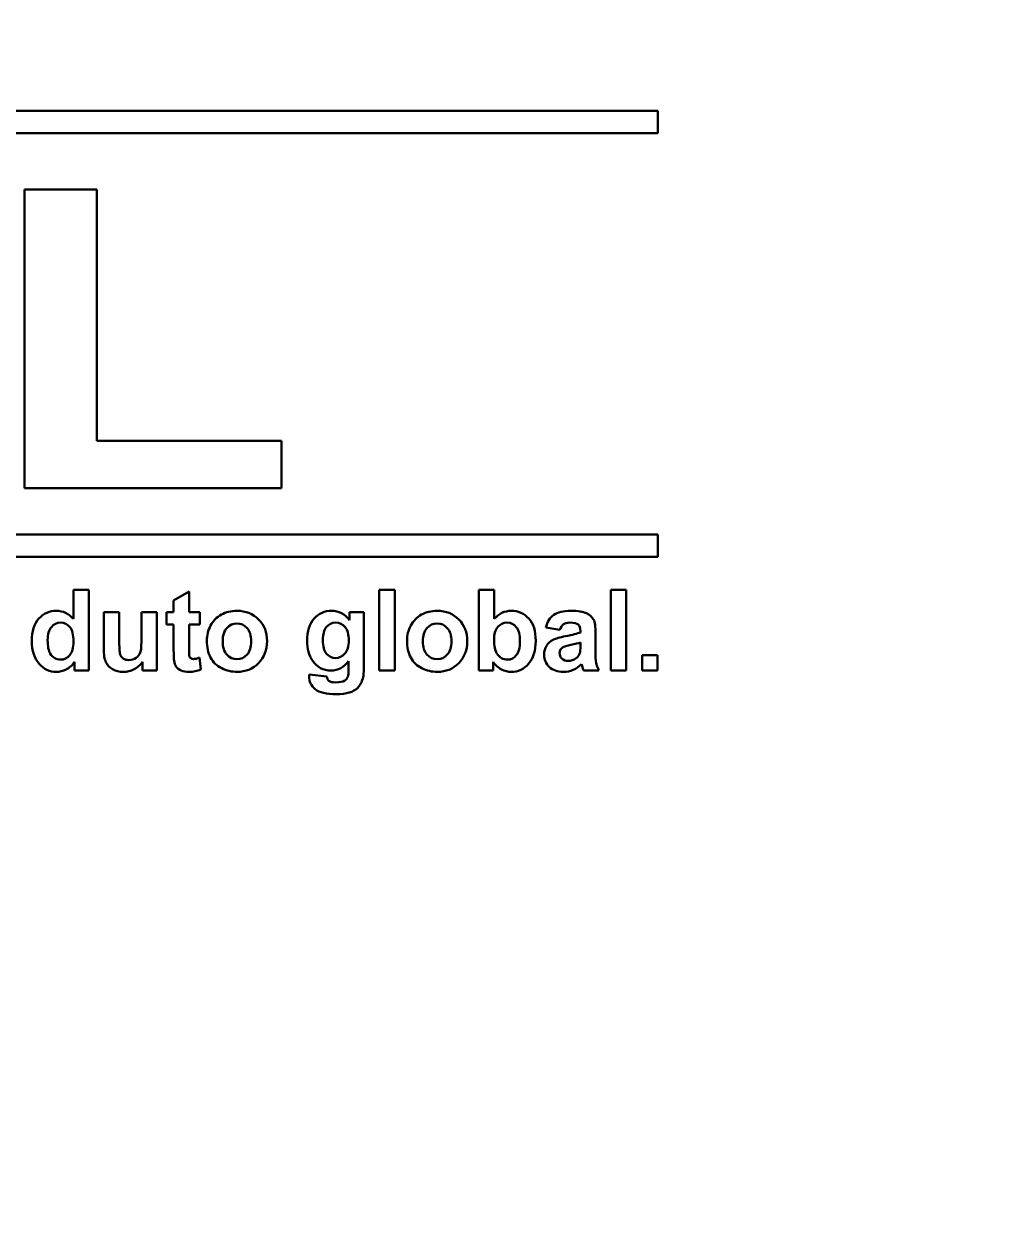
# Model space of a CAD drawing. Extents: x 0 to 822, y 0 to 581.
# Drawn here: x 693.17 to 723.92, y 390.82 to 428.26 of the extents above; entities that cross this region are included whole.
import ezdxf

# ---------------------------------------------------------------- set-up
doc = ezdxf.new("R2010")
doc.units = 0
doc.header["$LTSCALE"] = 2
doc.layers.add('AM_0', color=7, linetype='CONTINUOUS', lineweight=50)

msp = doc.modelspace()

# ---------------------------------------------------------------- linework, layer by layer
at = {"layer": 'AM_0'}
for radius in [97.8, 91.675]:
    msp.add_circle((685.884, 379.557), radius, dxfattribs=at)
msp.add_ellipse((685.884, 379.557), major_axis=(75.544, 0), ratio=0.999976, start_param=4.712389, end_param=10.995574, dxfattribs=at)
at = {"layer": 'AM_0', "color": 7, "lineweight": 70}
msp.add_open_spline([(685.884, 457.109), (728.709, 457.109), (763.438, 422.381), (763.438, 379.557), (763.438, 379.557), (763.438, 336.734), (728.709, 302.005), (685.884, 302.005), (685.884, 302.005), (643.06, 302.005), (608.331, 336.734), (608.331, 379.557), (608.331, 379.557), (608.331, 422.381), (643.06, 457.109), (685.884, 457.109)], degree=3, knots=[0, 0, 0, 0, 0.25, 0.25, 0.25, 0.25, 0.5, 0.5, 0.5, 0.5, 0.75, 0.75, 0.75, 0.75, 1, 1, 1, 1], dxfattribs=at)
at = {"layer": 'AM_0', "color": 7}
for points in [[(658.715, 425.534), (658.715, 425.534), (713.054, 425.534), (713.054, 425.534)], [(713.054, 425.534), (713.054, 425.534), (713.054, 424.83), (713.054, 424.83)], [(713.054, 424.83), (713.054, 424.83), (658.715, 424.83), (658.715, 424.83)], [(693.188, 413.695), (693.188, 413.695), (693.188, 423.061), (693.188, 423.061)], [(693.188, 423.061), (693.188, 423.061), (695.461, 423.061), (695.461, 423.061)], [(695.461, 423.061), (695.461, 423.061), (695.461, 415.172), (695.461, 415.172)], [(695.461, 415.172), (695.461, 415.172), (701.245, 415.172), (701.245, 415.172)], [(701.245, 415.172), (701.245, 415.172), (701.245, 413.695), (701.245, 413.695)], [(701.245, 413.695), (701.245, 413.695), (693.188, 413.695), (693.188, 413.695)], [(658.715, 412.241), (658.715, 412.241), (713.054, 412.241), (713.054, 412.241)], [(713.054, 412.241), (713.054, 412.241), (713.054, 411.537), (713.054, 411.537)], [(713.054, 411.537), (713.054, 411.537), (658.715, 411.537), (658.715, 411.537)], [(694.724, 409.588), (694.724, 409.588), (694.724, 410.499), (694.724, 410.499)], [(694.724, 410.499), (694.724, 410.499), (695.208, 410.499), (695.208, 410.499)], [(695.208, 410.499), (695.208, 410.499), (695.208, 407.97), (695.208, 407.97)], [(697.867, 410.166), (697.867, 410.166), (698.353, 410.449), (698.353, 410.449)], [(698.353, 410.449), (698.353, 410.449), (698.353, 409.802), (698.353, 409.802)], [(704.318, 407.97), (704.318, 407.97), (704.318, 410.499), (704.318, 410.499)], [(704.318, 410.499), (704.318, 410.499), (704.803, 410.499), (704.803, 410.499)], [(704.803, 410.499), (704.803, 410.499), (704.803, 407.97), (704.803, 407.97)], [(707.437, 407.97), (707.437, 407.97), (707.437, 410.499), (707.437, 410.499)], [(707.437, 410.499), (707.437, 410.499), (707.922, 410.499), (707.922, 410.499)], [(707.922, 410.499), (707.922, 410.499), (707.922, 409.588), (707.922, 409.588)], [(711.581, 407.97), (711.581, 407.97), (711.581, 410.499), (711.581, 410.499)], [(711.581, 410.499), (711.581, 410.499), (712.065, 410.499), (712.065, 410.499)], [(712.065, 410.499), (712.065, 410.499), (712.065, 407.97), (712.065, 407.97)], [(697.867, 409.802), (697.867, 409.802), (697.867, 410.166), (697.867, 410.166)], [(695.676, 408.643), (695.676, 408.643), (695.676, 409.802), (695.676, 409.802)], [(695.676, 409.802), (695.676, 409.802), (696.16, 409.802), (696.16, 409.802)], [(696.16, 409.802), (696.16, 409.802), (696.16, 408.96), (696.16, 408.96)], [(696.858, 409.029), (696.858, 409.029), (696.858, 409.802), (696.858, 409.802)], [(696.858, 409.802), (696.858, 409.802), (697.342, 409.802), (697.342, 409.802)], [(697.342, 409.802), (697.342, 409.802), (697.342, 407.97), (697.342, 407.97)], [(697.644, 409.415), (697.644, 409.415), (697.644, 409.802), (697.644, 409.802)], [(697.644, 409.802), (697.644, 409.802), (697.867, 409.802), (697.867, 409.802)], [(698.353, 409.802), (698.353, 409.802), (698.684, 409.802), (698.684, 409.802)], [(698.684, 409.802), (698.684, 409.802), (698.684, 409.415), (698.684, 409.415)], [(699.027, 409.379), (699.107, 409.53), (699.219, 409.645), (699.365, 409.724)], [(703.385, 409.545), (703.385, 409.545), (703.385, 409.802), (703.385, 409.802)], [(703.385, 409.802), (703.385, 409.802), (703.838, 409.802), (703.838, 409.802)], [(703.838, 409.802), (703.838, 409.802), (703.838, 408.158), (703.838, 408.158)], [(705.306, 409.379), (705.386, 409.53), (705.498, 409.645), (705.644, 409.724)], [(709.538, 409.322), (709.587, 409.499), (709.672, 409.63), (709.793, 409.716)], [(710.814, 409.766), (710.92, 409.715), (710.995, 409.65), (711.038, 409.571)], [(711.038, 409.571), (711.081, 409.492), (711.102, 409.348), (711.102, 409.137)], [(694.031, 409.335), (693.954, 409.244), (693.915, 409.107), (693.915, 408.925)], [(697.867, 409.415), (697.867, 409.415), (697.644, 409.415), (697.644, 409.415)], [(697.867, 408.617), (697.867, 408.617), (697.867, 409.415), (697.867, 409.415)], [(698.684, 409.415), (698.684, 409.415), (698.353, 409.415), (698.353, 409.415)], [(698.353, 409.415), (698.353, 409.415), (698.353, 408.677), (698.353, 408.677)], [(698.908, 408.912), (698.908, 409.073), (698.948, 409.229), (699.027, 409.379)], [(699.535, 409.303), (699.448, 409.207), (699.405, 409.067), (699.405, 408.886)], [(702.661, 409.337), (702.586, 409.246), (702.548, 409.109), (702.548, 408.924)], [(705.187, 408.912), (705.187, 409.073), (705.227, 409.229), (705.306, 409.379)], [(705.814, 409.303), (705.727, 409.207), (705.684, 409.067), (705.684, 408.886)], [(708.034, 409.337), (707.956, 409.246), (707.918, 409.11), (707.918, 408.925)], [(709.978, 409.243), (709.978, 409.243), (709.538, 409.322), (709.538, 409.322)], [(710.095, 409.421), (710.047, 409.388), (710.008, 409.328), (709.978, 409.243)], [(710.626, 409.213), (710.626, 409.307), (710.603, 409.373), (710.557, 409.413)], [(710.626, 409.165), (710.626, 409.165), (710.626, 409.213), (710.626, 409.213)], [(693.915, 408.925), (693.915, 408.73), (693.942, 408.589), (693.996, 408.501)], [(696.16, 408.96), (696.16, 408.702), (696.169, 408.544), (696.188, 408.486)], [(696.821, 408.534), (696.845, 408.602), (696.858, 408.767), (696.858, 409.029)], [(699.027, 408.376), (698.948, 408.523), (698.908, 408.701), (698.908, 408.912)], [(699.405, 408.886), (699.405, 408.704), (699.448, 408.565), (699.535, 408.469)], [(702.548, 408.924), (702.548, 408.729), (702.586, 408.587), (702.661, 408.497)], [(705.306, 408.376), (705.227, 408.523), (705.187, 408.701), (705.187, 408.912)], [(705.684, 408.886), (705.684, 408.704), (705.727, 408.565), (705.814, 408.469)], [(707.918, 408.925), (707.918, 408.736), (707.948, 408.596), (708.008, 408.505)], [(709.562, 408.747), (709.612, 408.828), (709.681, 408.89), (709.77, 408.933)], [(709.77, 408.933), (709.859, 408.976), (709.988, 409.014), (710.155, 409.046)], [(710.155, 409.046), (710.382, 409.089), (710.539, 409.129), (710.626, 409.165)], [(710.626, 408.849), (710.564, 408.829), (710.466, 408.804), (710.331, 408.775)], [(710.626, 408.753), (710.626, 408.753), (710.626, 408.849), (710.626, 408.849)], [(711.102, 409.137), (711.102, 409.137), (711.097, 408.572), (711.097, 408.572)], [(695.741, 408.237), (695.698, 408.335), (695.676, 408.47), (695.676, 408.643)], [(696.687, 408.366), (696.752, 408.411), (696.797, 408.467), (696.821, 408.534)], [(697.882, 408.275), (697.872, 408.331), (697.867, 408.446), (697.867, 408.617)], [(698.353, 408.677), (698.353, 408.527), (698.356, 408.44), (698.363, 408.416)], [(710.331, 408.775), (710.197, 408.746), (710.109, 408.718), (710.067, 408.691)], [(710.492, 408.356), (710.551, 408.4), (710.589, 408.453), (710.607, 408.517)], [(710.607, 408.517), (710.62, 408.558), (710.626, 408.637), (710.626, 408.753)], [(711.097, 408.572), (711.097, 408.411), (711.105, 408.292), (711.121, 408.215)], [(712.562, 407.97), (712.562, 407.97), (712.562, 408.454), (712.562, 408.454)], [(712.562, 408.454), (712.562, 408.454), (713.047, 408.454), (713.047, 408.454)], [(713.047, 408.454), (713.047, 408.454), (713.047, 407.97), (713.047, 407.97)], [(694.758, 408.239), (694.684, 408.134), (694.595, 408.056), (694.494, 408.005)], [(694.758, 407.97), (694.758, 407.97), (694.758, 408.239), (694.758, 408.239)], [(695.954, 408.009), (695.856, 408.064), (695.785, 408.139), (695.741, 408.237)], [(696.892, 408.244), (696.825, 408.146), (696.737, 408.069), (696.629, 408.013)], [(696.892, 407.97), (696.892, 407.97), (696.892, 408.244), (696.892, 408.244)], [(697.95, 408.086), (697.917, 408.133), (697.895, 408.196), (697.882, 408.275)], [(698.105, 407.972), (698.035, 408.002), (697.983, 408.04), (697.95, 408.086)], [(698.363, 408.416), (698.369, 408.391), (698.383, 408.371), (698.406, 408.354)], [(698.683, 408.377), (698.683, 408.377), (698.724, 408.001), (698.724, 408.001)], [(699.375, 408.042), (699.223, 408.118), (699.107, 408.23), (699.027, 408.376)], [(703.354, 407.999), (703.354, 407.999), (703.354, 408.267), (703.354, 408.267)], [(703.838, 408.158), (703.838, 407.942), (703.821, 407.78), (703.785, 407.673)], [(705.654, 408.042), (705.502, 408.118), (705.386, 408.23), (705.306, 408.376)], [(708.15, 408.007), (708.048, 408.059), (707.961, 408.136), (707.887, 408.239)], [(707.887, 408.239), (707.887, 408.239), (707.887, 407.97), (707.887, 407.97)], [(710.664, 408.17), (710.581, 408.089), (710.493, 408.029), (710.399, 407.989)], [(710.681, 408.113), (710.674, 408.142), (710.668, 408.161), (710.664, 408.17)], [(710.728, 407.97), (710.716, 408.002), (710.7, 408.05), (710.681, 408.113)], [(711.121, 408.215), (711.136, 408.139), (711.165, 408.057), (711.208, 407.97)], [(695.208, 407.97), (695.208, 407.97), (694.758, 407.97), (694.758, 407.97)], [(697.342, 407.97), (697.342, 407.97), (696.892, 407.97), (696.892, 407.97)], [(702.116, 407.849), (702.116, 407.849), (702.669, 407.782), (702.669, 407.782)], [(702.669, 407.782), (702.678, 407.717), (702.7, 407.673), (702.733, 407.649)], [(703.235, 407.654), (703.277, 407.68), (703.31, 407.72), (703.331, 407.777)], [(703.331, 407.777), (703.346, 407.817), (703.354, 407.891), (703.354, 407.999)], [(704.803, 407.97), (704.803, 407.97), (704.318, 407.97), (704.318, 407.97)], [(707.887, 407.97), (707.887, 407.97), (707.437, 407.97), (707.437, 407.97)], [(711.208, 407.97), (711.208, 407.97), (710.728, 407.97), (710.728, 407.97)], [(712.065, 407.97), (712.065, 407.97), (711.581, 407.97), (711.581, 407.97)], [(713.047, 407.97), (713.047, 407.97), (712.562, 407.97), (712.562, 407.97)], [(703.635, 407.421), (703.57, 407.361), (703.484, 407.313), (703.377, 407.278)], [(703.785, 407.673), (703.749, 407.566), (703.699, 407.482), (703.635, 407.421)]]:
    msp.add_open_spline(points, degree=3, dxfattribs=at)
for points, knots in [([(693.645, 408.183), (693.495, 408.353), (693.42, 408.589), (693.42, 408.892), (693.42, 408.892), (693.42, 409.203), (693.493, 409.439), (693.639, 409.601)], [0.4166667, 0.4166667, 0.4166667, 0.4166667, 0.5, 0.5, 0.5, 0.5, 0.5833333, 0.5833333, 0.5833333, 0.5833333]), ([(693.639, 409.601), (693.785, 409.762), (693.97, 409.843), (694.193, 409.843), (694.193, 409.843), (694.397, 409.843), (694.574, 409.758), (694.724, 409.588)], [0.5833333, 0.5833333, 0.5833333, 0.5833333, 0.6666667, 0.6666667, 0.6666667, 0.6666667, 0.75, 0.75, 0.75, 0.75]), ([(699.365, 409.724), (699.51, 409.803), (699.673, 409.843), (699.852, 409.843), (699.852, 409.843), (700.129, 409.843), (700.356, 409.753), (700.533, 409.573)], [0.2, 0.2, 0.2, 0.2, 0.3, 0.3, 0.3, 0.3, 0.4, 0.4, 0.4, 0.4]), ([(700.533, 409.573), (700.711, 409.393), (700.799, 409.166), (700.799, 408.891), (700.799, 408.891), (700.799, 408.614), (700.709, 408.384), (700.531, 408.202)], [0.4, 0.4, 0.4, 0.4, 0.5, 0.5, 0.5, 0.5, 0.6, 0.6, 0.6, 0.6]), ([(702.22, 408.282), (702.108, 408.447), (702.051, 408.651), (702.051, 408.896), (702.051, 408.896), (702.051, 409.203), (702.126, 409.438), (702.273, 409.6)], [0.39130435, 0.39130435, 0.39130435, 0.39130435, 0.43478261, 0.43478261, 0.43478261, 0.43478261, 0.47826087, 0.47826087, 0.47826087, 0.47826087]), ([(702.273, 409.6), (702.421, 409.762), (702.605, 409.843), (702.824, 409.843), (702.824, 409.843), (703.051, 409.843), (703.238, 409.744), (703.385, 409.545)], [0.47826087, 0.47826087, 0.47826087, 0.47826087, 0.52173913, 0.52173913, 0.52173913, 0.52173913, 0.56521739, 0.56521739, 0.56521739, 0.56521739]), ([(705.644, 409.724), (705.789, 409.803), (705.952, 409.843), (706.131, 409.843), (706.131, 409.843), (706.408, 409.843), (706.635, 409.753), (706.812, 409.573)], [0.2, 0.2, 0.2, 0.2, 0.3, 0.3, 0.3, 0.3, 0.4, 0.4, 0.4, 0.4]), ([(706.812, 409.573), (706.99, 409.393), (707.078, 409.166), (707.078, 408.891), (707.078, 408.891), (707.078, 408.614), (706.988, 408.384), (706.81, 408.202)], [0.4, 0.4, 0.4, 0.4, 0.5, 0.5, 0.5, 0.5, 0.6, 0.6, 0.6, 0.6]), ([(707.922, 409.588), (708.071, 409.758), (708.248, 409.843), (708.453, 409.843), (708.453, 409.843), (708.676, 409.843), (708.86, 409.762), (709.007, 409.601)], [0.25, 0.25, 0.25, 0.25, 0.3333333, 0.3333333, 0.3333333, 0.3333333, 0.4166667, 0.4166667, 0.4166667, 0.4166667]), ([(709.007, 409.601), (709.153, 409.439), (709.226, 409.207), (709.226, 408.905), (709.226, 408.905), (709.226, 408.592), (709.151, 408.351), (709.002, 408.182)], [0.4166667, 0.4166667, 0.4166667, 0.4166667, 0.5, 0.5, 0.5, 0.5, 0.5833333, 0.5833333, 0.5833333, 0.5833333]), ([(709.793, 409.716), (709.914, 409.8), (710.093, 409.843), (710.331, 409.843), (710.331, 409.843), (710.548, 409.843), (710.709, 409.817), (710.814, 409.766)], [0.08, 0.08, 0.08, 0.08, 0.12, 0.12, 0.12, 0.12, 0.16, 0.16, 0.16, 0.16]), ([(694.612, 409.333), (694.536, 409.426), (694.439, 409.472), (694.32, 409.472), (694.32, 409.472), (694.205, 409.472), (694.109, 409.426), (694.031, 409.335)], [0.625, 0.625, 0.625, 0.625, 0.75, 0.75, 0.75, 0.75, 0.875, 0.875, 0.875, 0.875]), ([(694.608, 408.454), (694.686, 408.549), (694.726, 408.691), (694.726, 408.879), (694.726, 408.879), (694.726, 409.089), (694.687, 409.241), (694.612, 409.333)], [0.375, 0.375, 0.375, 0.375, 0.5, 0.5, 0.5, 0.5, 0.625, 0.625, 0.625, 0.625]), ([(700.172, 409.303), (700.087, 409.4), (699.981, 409.448), (699.854, 409.448), (699.854, 409.448), (699.727, 409.448), (699.621, 409.4), (699.535, 409.303)], [0.625, 0.625, 0.625, 0.625, 0.75, 0.75, 0.75, 0.75, 0.875, 0.875, 0.875, 0.875]), ([(700.172, 408.469), (700.258, 408.565), (700.301, 408.705), (700.301, 408.89), (700.301, 408.89), (700.301, 409.069), (700.258, 409.207), (700.172, 409.303)], [0.375, 0.375, 0.375, 0.375, 0.5, 0.5, 0.5, 0.5, 0.625, 0.625, 0.625, 0.625]), ([(703.245, 409.334), (703.167, 409.426), (703.068, 409.472), (702.949, 409.472), (702.949, 409.472), (702.832, 409.472), (702.737, 409.427), (702.661, 409.337)], [0.625, 0.625, 0.625, 0.625, 0.75, 0.75, 0.75, 0.75, 0.875, 0.875, 0.875, 0.875]), ([(703.24, 408.5), (703.321, 408.593), (703.363, 408.73), (703.363, 408.912), (703.363, 408.912), (703.363, 409.102), (703.323, 409.242), (703.245, 409.334)], [0.375, 0.375, 0.375, 0.375, 0.5, 0.5, 0.5, 0.5, 0.625, 0.625, 0.625, 0.625]), ([(706.451, 409.303), (706.366, 409.4), (706.26, 409.448), (706.133, 409.448), (706.133, 409.448), (706.006, 409.448), (705.9, 409.4), (705.814, 409.303)], [0.625, 0.625, 0.625, 0.625, 0.75, 0.75, 0.75, 0.75, 0.875, 0.875, 0.875, 0.875]), ([(706.451, 408.469), (706.537, 408.565), (706.58, 408.705), (706.58, 408.89), (706.58, 408.89), (706.58, 409.069), (706.537, 409.207), (706.451, 409.303)], [0.375, 0.375, 0.375, 0.375, 0.5, 0.5, 0.5, 0.5, 0.625, 0.625, 0.625, 0.625]), ([(708.615, 409.333), (708.539, 409.426), (708.442, 409.472), (708.323, 409.472), (708.323, 409.472), (708.207, 409.472), (708.111, 409.427), (708.034, 409.337)], [0.625, 0.625, 0.625, 0.625, 0.75, 0.75, 0.75, 0.75, 0.875, 0.875, 0.875, 0.875]), ([(708.616, 408.449), (708.691, 408.54), (708.729, 408.684), (708.729, 408.881), (708.729, 408.881), (708.729, 409.09), (708.691, 409.241), (708.615, 409.333)], [0.375, 0.375, 0.375, 0.375, 0.5, 0.5, 0.5, 0.5, 0.625, 0.625, 0.625, 0.625]), ([(710.557, 409.413), (710.511, 409.452), (710.425, 409.472), (710.297, 409.472), (710.297, 409.472), (710.21, 409.472), (710.143, 409.455), (710.095, 409.421)], [0.88, 0.88, 0.88, 0.88, 0.92, 0.92, 0.92, 0.92, 0.96, 0.96, 0.96, 0.96]), ([(693.996, 408.501), (694.074, 408.375), (694.183, 408.311), (694.323, 408.311), (694.323, 408.311), (694.435, 408.311), (694.53, 408.359), (694.608, 408.454)], [0.125, 0.125, 0.125, 0.125, 0.25, 0.25, 0.25, 0.25, 0.375, 0.375, 0.375, 0.375]), ([(696.188, 408.486), (696.205, 408.429), (696.238, 408.383), (696.285, 408.348), (696.285, 408.348), (696.332, 408.314), (696.392, 408.298), (696.464, 408.298), (696.464, 408.298), (696.547, 408.298), (696.621, 408.32), (696.687, 408.366)], [0.5263158, 0.5263158, 0.5263158, 0.5263158, 0.5789474, 0.5789474, 0.5789474, 0.5789474, 0.6315789, 0.6315789, 0.6315789, 0.6315789, 0.6842105, 0.6842105, 0.6842105, 0.6842105]), ([(699.535, 408.469), (699.621, 408.372), (699.727, 408.324), (699.854, 408.324), (699.854, 408.324), (699.981, 408.324), (700.087, 408.372), (700.172, 408.469)], [0.125, 0.125, 0.125, 0.125, 0.25, 0.25, 0.25, 0.25, 0.375, 0.375, 0.375, 0.375]), ([(702.661, 408.497), (702.737, 408.407), (702.829, 408.361), (702.94, 408.361), (702.94, 408.361), (703.058, 408.361), (703.158, 408.408), (703.24, 408.5)], [0.125, 0.125, 0.125, 0.125, 0.25, 0.25, 0.25, 0.25, 0.375, 0.375, 0.375, 0.375]), ([(705.814, 408.469), (705.9, 408.372), (706.006, 408.324), (706.133, 408.324), (706.133, 408.324), (706.26, 408.324), (706.366, 408.372), (706.451, 408.469)], [0.125, 0.125, 0.125, 0.125, 0.25, 0.25, 0.25, 0.25, 0.375, 0.375, 0.375, 0.375]), ([(708.008, 408.505), (708.092, 408.376), (708.203, 408.311), (708.343, 408.311), (708.343, 408.311), (708.449, 408.311), (708.541, 408.357), (708.616, 408.449)], [0.125, 0.125, 0.125, 0.125, 0.25, 0.25, 0.25, 0.25, 0.375, 0.375, 0.375, 0.375]), ([(709.651, 408.082), (709.542, 408.184), (709.488, 408.314), (709.488, 408.47), (709.488, 408.47), (709.488, 408.573), (709.513, 408.666), (709.562, 408.747)], [0.6, 0.6, 0.6, 0.6, 0.64, 0.64, 0.64, 0.64, 0.68, 0.68, 0.68, 0.68]), ([(710.067, 408.691), (710.004, 408.646), (709.972, 408.589), (709.972, 408.52), (709.972, 408.52), (709.972, 408.452), (709.998, 408.394), (710.048, 408.344)], [0.2222222, 0.2222222, 0.2222222, 0.2222222, 0.3333333, 0.3333333, 0.3333333, 0.3333333, 0.4444444, 0.4444444, 0.4444444, 0.4444444]), ([(694.494, 408.005), (694.392, 407.954), (694.289, 407.929), (694.186, 407.929), (694.186, 407.929), (693.975, 407.929), (693.795, 408.013), (693.645, 408.183)], [0.25, 0.25, 0.25, 0.25, 0.3333333, 0.3333333, 0.3333333, 0.3333333, 0.4166667, 0.4166667, 0.4166667, 0.4166667]), ([(698.406, 408.354), (698.428, 408.338), (698.456, 408.33), (698.487, 408.33), (698.487, 408.33), (698.533, 408.33), (698.597, 408.346), (698.683, 408.377)], [0.23809524, 0.23809524, 0.23809524, 0.23809524, 0.28571429, 0.28571429, 0.28571429, 0.28571429, 0.33333333, 0.33333333, 0.33333333, 0.33333333]), ([(700.531, 408.202), (700.352, 408.019), (700.127, 407.929), (699.856, 407.929), (699.856, 407.929), (699.687, 407.929), (699.528, 407.966), (699.375, 408.042)], [0.6, 0.6, 0.6, 0.6, 0.7, 0.7, 0.7, 0.7, 0.8, 0.8, 0.8, 0.8]), ([(703.354, 408.267), (703.209, 408.069), (703.026, 407.97), (702.805, 407.97), (702.805, 407.97), (702.559, 407.97), (702.364, 408.074), (702.22, 408.282)], [0.30434783, 0.30434783, 0.30434783, 0.30434783, 0.34782609, 0.34782609, 0.34782609, 0.34782609, 0.39130435, 0.39130435, 0.39130435, 0.39130435]), ([(706.81, 408.202), (706.631, 408.019), (706.406, 407.929), (706.135, 407.929), (706.135, 407.929), (705.966, 407.929), (705.807, 407.966), (705.654, 408.042)], [0.6, 0.6, 0.6, 0.6, 0.7, 0.7, 0.7, 0.7, 0.8, 0.8, 0.8, 0.8]), ([(709.002, 408.182), (708.853, 408.013), (708.672, 407.929), (708.46, 407.929), (708.46, 407.929), (708.355, 407.929), (708.252, 407.955), (708.15, 408.007)], [0.5833333, 0.5833333, 0.5833333, 0.5833333, 0.6666667, 0.6666667, 0.6666667, 0.6666667, 0.75, 0.75, 0.75, 0.75]), ([(710.399, 407.989), (710.305, 407.949), (710.204, 407.929), (710.097, 407.929), (710.097, 407.929), (709.908, 407.929), (709.759, 407.98), (709.651, 408.082)], [0.52, 0.52, 0.52, 0.52, 0.56, 0.56, 0.56, 0.56, 0.6, 0.6, 0.6, 0.6]), ([(710.048, 408.344), (710.099, 408.295), (710.163, 408.27), (710.241, 408.27), (710.241, 408.27), (710.329, 408.27), (710.412, 408.299), (710.492, 408.356)], [0.4444444, 0.4444444, 0.4444444, 0.4444444, 0.5555556, 0.5555556, 0.5555556, 0.5555556, 0.6666667, 0.6666667, 0.6666667, 0.6666667]), ([(696.629, 408.013), (696.52, 407.957), (696.405, 407.929), (696.285, 407.929), (696.285, 407.929), (696.162, 407.929), (696.051, 407.956), (695.954, 408.009)], [0.1052632, 0.1052632, 0.1052632, 0.1052632, 0.1578947, 0.1578947, 0.1578947, 0.1578947, 0.2105263, 0.2105263, 0.2105263, 0.2105263]), ([(698.724, 408.001), (698.611, 407.953), (698.484, 407.929), (698.341, 407.929), (698.341, 407.929), (698.254, 407.929), (698.175, 407.943), (698.105, 407.972)], [0.38095238, 0.38095238, 0.38095238, 0.38095238, 0.42857143, 0.42857143, 0.42857143, 0.42857143, 0.47619048, 0.47619048, 0.47619048, 0.47619048]), ([(702.309, 407.386), (702.179, 407.492), (702.114, 407.627), (702.114, 407.79), (702.114, 407.79), (702.114, 407.807), (702.114, 407.826), (702.116, 407.849)], [0.91304348, 0.91304348, 0.91304348, 0.91304348, 0.95652174, 0.95652174, 0.95652174, 0.95652174, 1, 1, 1, 1]), ([(703.377, 407.278), (703.27, 407.244), (703.134, 407.226), (702.969, 407.226), (702.969, 407.226), (702.658, 407.226), (702.438, 407.28), (702.309, 407.386)], [0.82608696, 0.82608696, 0.82608696, 0.82608696, 0.86956522, 0.86956522, 0.86956522, 0.86956522, 0.91304348, 0.91304348, 0.91304348, 0.91304348]), ([(702.733, 407.649), (702.779, 407.614), (702.852, 407.597), (702.95, 407.597), (702.95, 407.597), (703.076, 407.597), (703.171, 407.616), (703.235, 407.654)], [0.08695652, 0.08695652, 0.08695652, 0.08695652, 0.13043478, 0.13043478, 0.13043478, 0.13043478, 0.17391304, 0.17391304, 0.17391304, 0.17391304])]:
    msp.add_open_spline(points, degree=3, knots=knots, dxfattribs=at)

doc.saveas('drawing.dxf')
